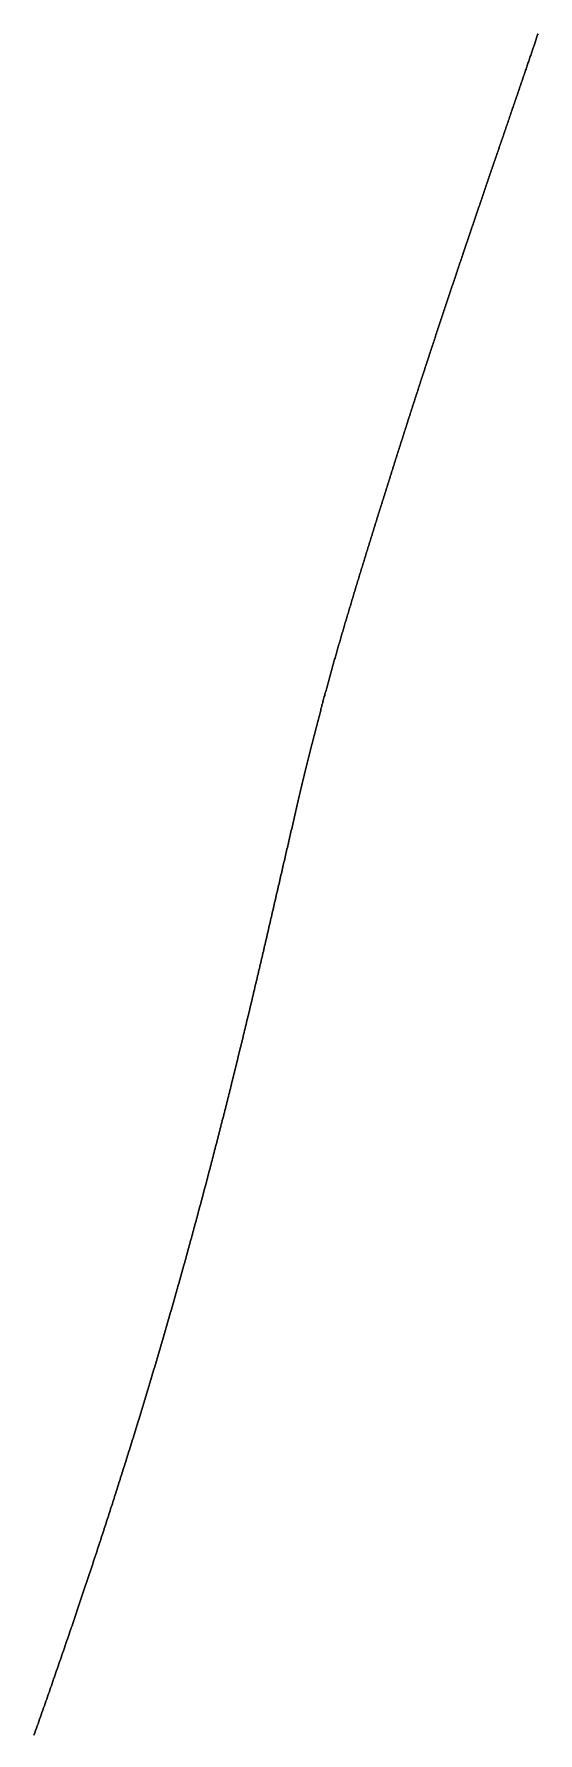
# Model space of a CAD drawing. Header units: inches. Extents: x 130170 to 284068, y 377793 to 804530.
# Drawn here: x 260241.4 to 260257, y 744138.3 to 744190.9 of the extents above; entities that cross this region are included whole.
import ezdxf

# ---------------------------------------------------------------- set-up
doc = ezdxf.new("R2010")
doc.units = ezdxf.units.IN
doc.header["$MEASUREMENT"] = 0
doc.layers.add('muni_il', color=7, linetype='Continuous')

msp = doc.modelspace()

# ---------------------------------------------------------------- linework, layer by layer
at = {"layer": 'muni_il'}
for points in [[(260241.444, 744138.247), (260241.469, 744138.317), (260241.494, 744138.387), (260241.519, 744138.457), (260241.544, 744138.528), (260241.569, 744138.598), (260241.594, 744138.668), (260241.618, 744138.737), (260241.643, 744138.807), (260241.668, 744138.877), (260241.692, 744138.946), (260241.717, 744139.016), (260241.741, 744139.085), (260241.765, 744139.155), (260241.79, 744139.224), (260241.814, 744139.293), (260241.838, 744139.362), (260241.862, 744139.431), (260241.886, 744139.5), (260241.91, 744139.568), (260241.934, 744139.637), (260241.958, 744139.705), (260241.982, 744139.773), (260242.006, 744139.842), (260242.029, 744139.91), (260242.053, 744139.978), (260242.076, 744140.045), (260242.1, 744140.113), (260242.123, 744140.181), (260242.146, 744140.248), (260242.17, 744140.315), (260242.193, 744140.382), (260242.216, 744140.449), (260242.239, 744140.516), (260242.262, 744140.583), (260242.285, 744140.649), (260242.308, 744140.716), (260242.331, 744140.782), (260242.354, 744140.848), (260242.376, 744140.914), (260242.399, 744140.98), (260242.421, 744141.046), (260242.444, 744141.111), (260242.466, 744141.177), (260242.488, 744141.242), (260242.511, 744141.307), (260242.533, 744141.372), (260242.555, 744141.436), (260242.577, 744141.501), (260242.599, 744141.565), (260242.621, 744141.63), (260242.642, 744141.694), (260242.664, 744141.758), (260242.686, 744141.821), (260242.707, 744141.885), (260242.729, 744141.948), (260242.75, 744142.012), (260242.771, 744142.075), (260242.793, 744142.138), (260242.814, 744142.2), (260242.835, 744142.263), (260242.856, 744142.326), (260242.877, 744142.388), (260242.898, 744142.45), (260242.918, 744142.512), (260242.939, 744142.573), (260242.96, 744142.635), (260242.98, 744142.697), (260243.001, 744142.758), (260243.021, 744142.819), (260243.042, 744142.88), (260243.062, 744142.941), (260243.082, 744143.001), (260243.102, 744143.061), (260243.122, 744143.122), (260243.142, 744143.182), (260243.162, 744143.242), (260243.182, 744143.302), (260243.202, 744143.361), (260243.222, 744143.421), (260243.241, 744143.48), (260243.261, 744143.539), (260243.28, 744143.598), (260243.299, 744143.657), (260243.319, 744143.715), (260243.338, 744143.774), (260243.357, 744143.832), (260243.377, 744143.89), (260243.396, 744143.948), (260243.415, 744144.006), (260243.434, 744144.064), (260243.452, 744144.121), (260243.471, 744144.179), (260243.49, 744144.236), (260243.509, 744144.293), (260243.527, 744144.35), (260243.546, 744144.407), (260243.564, 744144.463), (260243.583, 744144.52), (260243.601, 744144.576), (260243.619, 744144.633), (260243.638, 744144.689), (260243.656, 744144.745), (260243.674, 744144.8), (260243.692, 744144.856), (260243.71, 744144.912), (260243.728, 744144.967), (260243.746, 744145.022), (260243.764, 744145.078), (260243.781, 744145.133), (260243.799, 744145.188), (260243.817, 744145.242), (260243.834, 744145.297), (260243.852, 744145.352), (260243.869, 744145.406), (260243.887, 744145.46), (260243.904, 744145.515), (260243.922, 744145.569), (260243.939, 744145.623), (260243.956, 744145.677), (260243.973, 744145.73), (260243.99, 744145.784), (260244.008, 744145.838), (260244.025, 744145.891), (260244.042, 744145.945), (260244.058, 744145.998), (260244.075, 744146.051), (260244.092, 744146.105), (260244.109, 744146.158), (260244.126, 744146.211), (260244.143, 744146.264), (260244.159, 744146.316), (260244.176, 744146.369), (260244.193, 744146.422), (260244.209, 744146.474), (260244.226, 744146.527), (260244.242, 744146.579), (260244.259, 744146.632), (260244.275, 744146.684), (260244.292, 744146.737), (260244.308, 744146.789), (260244.325, 744146.841), (260244.341, 744146.893), (260244.357, 744146.945), (260244.373, 744146.997), (260244.39, 744147.049), (260244.406, 744147.101), (260244.422, 744147.153), (260244.438, 744147.205), (260244.454, 744147.257), (260244.47, 744147.308), (260244.487, 744147.36), (260244.503, 744147.412), (260244.519, 744147.464), (260244.535, 744147.515), (260244.551, 744147.567), (260244.566, 744147.619), (260244.583, 744147.67), (260244.598, 744147.722), (260244.614, 744147.773), (260244.63, 744147.825), (260244.646, 744147.877), (260244.662, 744147.928), (260244.678, 744147.98), (260244.694, 744148.031), (260244.709, 744148.083), (260244.725, 744148.134), (260244.741, 744148.186), (260244.757, 744148.238), (260244.772, 744148.289), (260244.788, 744148.341), (260244.804, 744148.392), (260244.819, 744148.444), (260244.835, 744148.496), (260244.851, 744148.547), (260244.867, 744148.599), (260244.882, 744148.65), (260244.898, 744148.702), (260244.913, 744148.754), (260244.929, 744148.806), (260244.945, 744148.858), (260244.96, 744148.909), (260244.976, 744148.961), (260244.992, 744149.013), (260245.007, 744149.065), (260245.023, 744149.117), (260245.038, 744149.169), (260245.054, 744149.221), (260245.07, 744149.273), (260245.085, 744149.325), (260245.101, 744149.378), (260245.116, 744149.43), (260245.132, 744149.482), (260245.147, 744149.534), (260245.163, 744149.587), (260245.179, 744149.639), (260245.194, 744149.692), (260245.21, 744149.745), (260245.225, 744149.797), (260245.241, 744149.85), (260245.257, 744149.903), (260245.272, 744149.955), (260245.288, 744150.008), (260245.303, 744150.061), (260245.319, 744150.114), (260245.335, 744150.167), (260245.35, 744150.221), (260245.366, 744150.274), (260245.381, 744150.327), (260245.397, 744150.38), (260245.413, 744150.434), (260245.428, 744150.488), (260245.444, 744150.541), (260245.46, 744150.595), (260245.475, 744150.649), (260245.491, 744150.703), (260245.507, 744150.756), (260245.522, 744150.81), (260245.538, 744150.864), (260245.554, 744150.919), (260245.569, 744150.973), (260245.585, 744151.027), (260245.6, 744151.082), (260245.616, 744151.136), (260245.632, 744151.191), (260245.648, 744151.246), (260245.663, 744151.3), (260245.679, 744151.355), (260245.695, 744151.41), (260245.711, 744151.465), (260245.726, 744151.52), (260245.742, 744151.576), (260245.758, 744151.631), (260245.774, 744151.686), (260245.789, 744151.742), (260245.805, 744151.797), (260245.821, 744151.853), (260245.837, 744151.909), (260245.853, 744151.965), (260245.869, 744152.021), (260245.884, 744152.077), (260245.9, 744152.133), (260245.916, 744152.189), (260245.932, 744152.245), (260245.948, 744152.302), (260245.964, 744152.358), (260245.979, 744152.415), (260245.995, 744152.472), (260246.011, 744152.529), (260246.027, 744152.585), (260246.043, 744152.642), (260246.059, 744152.699), (260246.075, 744152.757), (260246.091, 744152.814), (260246.107, 744152.871), (260246.123, 744152.929), (260246.139, 744152.986), (260246.155, 744153.044), (260246.17, 744153.102), (260246.186, 744153.159), (260246.202, 744153.217), (260246.218, 744153.275), (260246.234, 744153.333), (260246.25, 744153.391), (260246.266, 744153.45), (260246.282, 744153.508), (260246.298, 744153.567), (260246.314, 744153.625), (260246.33, 744153.684), (260246.346, 744153.742), (260246.362, 744153.801), (260246.378, 744153.86), (260246.394, 744153.919), (260246.41, 744153.978), (260246.426, 744154.037), (260246.442, 744154.096), (260246.458, 744154.156), (260246.474, 744154.215), (260246.491, 744154.274), (260246.507, 744154.334), (260246.522, 744154.393), (260246.539, 744154.453), (260246.555, 744154.513), (260246.571, 744154.573), (260246.587, 744154.633), (260246.603, 744154.692), (260246.619, 744154.752), (260246.635, 744154.813), (260246.651, 744154.873), (260246.667, 744154.933), (260246.683, 744154.993), (260246.699, 744155.054), (260246.715, 744155.114), (260246.731, 744155.175), (260246.747, 744155.235), (260246.763, 744155.296), (260246.779, 744155.357), (260246.795, 744155.417), (260246.811, 744155.478), (260246.827, 744155.539), (260246.843, 744155.6), (260246.859, 744155.661), (260246.875, 744155.722), (260246.891, 744155.783), (260246.907, 744155.844), (260246.923, 744155.906), (260246.939, 744155.967), (260246.955, 744156.028), (260246.971, 744156.089), (260246.987, 744156.151), (260247.003, 744156.212), (260247.019, 744156.274), (260247.035, 744156.335), (260247.05, 744156.397), (260247.066, 744156.459), (260247.082, 744156.52), (260247.098, 744156.582), (260247.114, 744156.644), (260247.13, 744156.705), (260247.146, 744156.767), (260247.162, 744156.829), (260247.177, 744156.891), (260247.193, 744156.953), (260247.209, 744157.014), (260247.225, 744157.076), (260247.241, 744157.138), (260247.256, 744157.2), (260247.272, 744157.262), (260247.288, 744157.324), (260247.304, 744157.386), (260247.319, 744157.448), (260247.335, 744157.51), (260247.351, 744157.572), (260247.366, 744157.635), (260247.382, 744157.697), (260247.397, 744157.759), (260247.413, 744157.821), (260247.429, 744157.883), (260247.444, 744157.945), (260247.46, 744158.007), (260247.475, 744158.069), (260247.491, 744158.131), (260247.506, 744158.193), (260247.522, 744158.255), (260247.537, 744158.318), (260247.553, 744158.38), (260247.568, 744158.442), (260247.584, 744158.504), (260247.599, 744158.566), (260247.614, 744158.628), (260247.63, 744158.69), (260247.645, 744158.752), (260247.66, 744158.814), (260247.676, 744158.876), (260247.691, 744158.938), (260247.706, 744159), (260247.721, 744159.061), (260247.737, 744159.123), (260247.752, 744159.185), (260247.767, 744159.247), (260247.782, 744159.309), (260247.797, 744159.37), (260247.812, 744159.432), (260247.827, 744159.494), (260247.842, 744159.555), (260247.857, 744159.617), (260247.872, 744159.678), (260247.887, 744159.74), (260247.902, 744159.801), (260247.917, 744159.863), (260247.932, 744159.924), (260247.946, 744159.985), (260247.961, 744160.046), (260247.976, 744160.108), (260247.991, 744160.169), (260248.005, 744160.23), (260248.02, 744160.291), (260248.035, 744160.352), (260248.049, 744160.413), (260248.064, 744160.473), (260248.079, 744160.534), (260248.093, 744160.595), (260248.108, 744160.655), (260248.122, 744160.716), (260248.136, 744160.776), (260248.151, 744160.837), (260248.165, 744160.897), (260248.18, 744160.957), (260248.194, 744161.017), (260248.208, 744161.077), (260248.223, 744161.137), (260248.237, 744161.197), (260248.251, 744161.257), (260248.265, 744161.317), (260248.279, 744161.377), (260248.293, 744161.436), (260248.307, 744161.496), (260248.321, 744161.555), (260248.335, 744161.614), (260248.349, 744161.673), (260248.363, 744161.732), (260248.377, 744161.791), (260248.391, 744161.85), (260248.405, 744161.909), (260248.419, 744161.968), (260248.432, 744162.026), (260248.446, 744162.085), (260248.46, 744162.143), (260248.473, 744162.201), (260248.487, 744162.26), (260248.501, 744162.318), (260248.514, 744162.376), (260248.528, 744162.433), (260248.541, 744162.491), (260248.555, 744162.548), (260248.568, 744162.606), (260248.581, 744162.663), (260248.595, 744162.721), (260248.608, 744162.778), (260248.621, 744162.835), (260248.634, 744162.892), (260248.648, 744162.948), (260248.661, 744163.005), (260248.674, 744163.061), (260248.687, 744163.118), (260248.7, 744163.174), (260248.713, 744163.23), (260248.726, 744163.286), (260248.739, 744163.342), (260248.752, 744163.397), (260248.765, 744163.453), (260248.778, 744163.508), (260248.79, 744163.564), (260248.803, 744163.619), (260248.816, 744163.674), (260248.828, 744163.729), (260248.841, 744163.784), (260248.854, 744163.838), (260248.866, 744163.893), (260248.879, 744163.947), (260248.891, 744164.001), (260248.904, 744164.055), (260248.916, 744164.109), (260248.929, 744164.163), (260248.941, 744164.216), (260248.953, 744164.27), (260248.965, 744164.323), (260248.978, 744164.376), (260248.99, 744164.429), (260249.002, 744164.482), (260249.014, 744164.535), (260249.026, 744164.587), (260249.038, 744164.64), (260249.05, 744164.692), (260249.062, 744164.744), (260249.074, 744164.796), (260249.086, 744164.848), (260249.098, 744164.9), (260249.11, 744164.951), (260249.122, 744165.002), (260249.134, 744165.054), (260249.145, 744165.105), (260249.157, 744165.156), (260249.169, 744165.206), (260249.18, 744165.257), (260249.192, 744165.307), (260249.203, 744165.358), (260249.215, 744165.408), (260249.227, 744165.458), (260249.238, 744165.508), (260249.25, 744165.557), (260249.261, 744165.607), (260249.272, 744165.656), (260249.284, 744165.705), (260249.295, 744165.755), (260249.306, 744165.803), (260249.318, 744165.852), (260249.329, 744165.901), (260249.34, 744165.949), (260249.351, 744165.998), (260249.362, 744166.046), (260249.373, 744166.094), (260249.385, 744166.142), (260249.396, 744166.189), (260249.407, 744166.237), (260249.418, 744166.284), (260249.429, 744166.332), (260249.44, 744166.379), (260249.451, 744166.426), (260249.461, 744166.473), (260249.472, 744166.519), (260249.483, 744166.566), (260249.494, 744166.612), (260249.505, 744166.658), (260249.516, 744166.704), (260249.526, 744166.75), (260249.537, 744166.796), (260249.548, 744166.842), (260249.558, 744166.887), (260249.569, 744166.933), (260249.58, 744166.978), (260249.59, 744167.023), (260249.601, 744167.068), (260249.611, 744167.113), (260249.622, 744167.158), (260249.632, 744167.202), (260249.643, 744167.247), (260249.653, 744167.291), (260249.664, 744167.335), (260249.674, 744167.379), (260249.685, 744167.423), (260249.695, 744167.467), (260249.706, 744167.511), (260249.716, 744167.554), (260249.726, 744167.598), (260249.737, 744167.641), (260249.747, 744167.684), (260249.757, 744167.727), (260249.768, 744167.77), (260249.778, 744167.813), (260249.788, 744167.855), (260249.798, 744167.898), (260249.809, 744167.94), (260249.819, 744167.983), (260249.829, 744168.025), (260249.839, 744168.067), (260249.849, 744168.109), (260249.86, 744168.151), (260249.87, 744168.193), (260249.88, 744168.235), (260249.89, 744168.276), (260249.9, 744168.318), (260249.91, 744168.359), (260249.92, 744168.4), (260249.931, 744168.442), (260249.941, 744168.483), (260249.951, 744168.524), (260249.961, 744168.565), (260249.971, 744168.605), (260249.981, 744168.646), (260249.991, 744168.687), (260250.001, 744168.727), (260250.011, 744168.768), (260250.021, 744168.808), (260250.032, 744168.849), (260250.042, 744168.889), (260250.052, 744168.929), (260250.062, 744168.969), (260250.072, 744169.009), (260250.082, 744169.049), (260250.092, 744169.089), (260250.102, 744169.129), (260250.112, 744169.168), (260250.122, 744169.208), (260250.132, 744169.248), (260250.142, 744169.287), (260250.152, 744169.327), (260250.163, 744169.366), (260250.173, 744169.405), (260250.183, 744169.445), (260250.193, 744169.484), (260250.203, 744169.523), (260250.213, 744169.562), (260250.223, 744169.601), (260250.234, 744169.64), (260250.244, 744169.679), (260250.254, 744169.718), (260250.264, 744169.757), (260250.274, 744169.796), (260250.284, 744169.835), (260250.295, 744169.874), (260250.305, 744169.913), (260250.315, 744169.951), (260250.325, 744169.99), (260250.335, 744170.029), (260250.346, 744170.067), (260250.356, 744170.106), (260250.366, 744170.145), (260250.377, 744170.183), (260250.387, 744170.222), (260250.397, 744170.26), (260250.407, 744170.299), (260250.418, 744170.337), (260250.428, 744170.376), (260250.439, 744170.414), (260250.449, 744170.453), (260250.459, 744170.491), (260250.47, 744170.53), (260250.48, 744170.568), (260250.491, 744170.606), (260250.501, 744170.645), (260250.512, 744170.683), (260250.522, 744170.722), (260250.533, 744170.76), (260250.543, 744170.799), (260250.554, 744170.837), (260250.565, 744170.875), (260250.575, 744170.914), (260250.586, 744170.952), (260250.597, 744170.991), (260250.607, 744171.029), (260250.618, 744171.068), (260250.629, 744171.106), (260250.639, 744171.145), (260250.65, 744171.183), (260250.661, 744171.222), (260250.672, 744171.26), (260250.683, 744171.299), (260250.694, 744171.337), (260250.704, 744171.376), (260250.715, 744171.415), (260250.726, 744171.453), (260250.737, 744171.492), (260250.748, 744171.531), (260250.759, 744171.569), (260250.77, 744171.608), (260250.781, 744171.647), (260250.793, 744171.685), (260250.804, 744171.724), (260250.815, 744171.763), (260250.826, 744171.802), (260250.837, 744171.841), (260250.848, 744171.88), (260250.86, 744171.919), (260250.871, 744171.958), (260250.882, 744171.997), (260250.894, 744172.036), (260250.905, 744172.075), (260250.916, 744172.114), (260250.928, 744172.154), (260250.939, 744172.193), (260250.951, 744172.232), (260250.962, 744172.272), (260250.974, 744172.311), (260250.985, 744172.35), (260250.997, 744172.39), (260251.008, 744172.429), (260251.02, 744172.469), (260251.031, 744172.508), (260251.043, 744172.548), (260251.055, 744172.588), (260251.067, 744172.627), (260251.078, 744172.667), (260251.09, 744172.707), (260251.102, 744172.747), (260251.114, 744172.787), (260251.126, 744172.827), (260251.137, 744172.867), (260251.149, 744172.907), (260251.161, 744172.947), (260251.173, 744172.987), (260251.185, 744173.027), (260251.197, 744173.067), (260251.209, 744173.108), (260251.221, 744173.148), (260251.233, 744173.188), (260251.246, 744173.229), (260251.258, 744173.269), (260251.27, 744173.31), (260251.282, 744173.351), (260251.294, 744173.391), (260251.306, 744173.432), (260251.319, 744173.472), (260251.331, 744173.513), (260251.343, 744173.554), (260251.356, 744173.595), (260251.368, 744173.636), (260251.38, 744173.677), (260251.393, 744173.718), (260251.405, 744173.759), (260251.418, 744173.8), (260251.43, 744173.841), (260251.443, 744173.883), (260251.455, 744173.924), (260251.468, 744173.965), (260251.481, 744174.006), (260251.493, 744174.048), (260251.506, 744174.089), (260251.519, 744174.131), (260251.531, 744174.172), (260251.544, 744174.214), (260251.557, 744174.256), (260251.569, 744174.297), (260251.582, 744174.339), (260251.595, 744174.381), (260251.608, 744174.423), (260251.621, 744174.465), (260251.633, 744174.506), (260251.646, 744174.548), (260251.659, 744174.59), (260251.672, 744174.632), (260251.685, 744174.674), (260251.698, 744174.716), (260251.711, 744174.759), (260251.724, 744174.801), (260251.737, 744174.843), (260251.75, 744174.885), (260251.763, 744174.928), (260251.776, 744174.97), (260251.789, 744175.012), (260251.802, 744175.055), (260251.816, 744175.097), (260251.829, 744175.14), (260251.842, 744175.182), (260251.855, 744175.225), (260251.868, 744175.268), (260251.882, 744175.31), (260251.895, 744175.353), (260251.908, 744175.396), (260251.921, 744175.439), (260251.935, 744175.481), (260251.948, 744175.524), (260251.961, 744175.567), (260251.975, 744175.61), (260251.988, 744175.653), (260252.001, 744175.696), (260252.015, 744175.739), (260252.028, 744175.782), (260252.041, 744175.825), (260252.055, 744175.868), (260252.068, 744175.911), (260252.082, 744175.954), (260252.095, 744175.998), (260252.109, 744176.041), (260252.122, 744176.084), (260252.136, 744176.127), (260252.149, 744176.171), (260252.163, 744176.214), (260252.176, 744176.257), (260252.19, 744176.301), (260252.204, 744176.344), (260252.217, 744176.387), (260252.231, 744176.431), (260252.244, 744176.474), (260252.258, 744176.518), (260252.272, 744176.561), (260252.286, 744176.605), (260252.299, 744176.648), (260252.313, 744176.692), (260252.327, 744176.736), (260252.34, 744176.779), (260252.354, 744176.823), (260252.368, 744176.867), (260252.382, 744176.91), (260252.395, 744176.954), (260252.409, 744176.998), (260252.423, 744177.042), (260252.437, 744177.085), (260252.451, 744177.129), (260252.464, 744177.173), (260252.478, 744177.217), (260252.492, 744177.261), (260252.506, 744177.305), (260252.52, 744177.348), (260252.534, 744177.392), (260252.548, 744177.436), (260252.561, 744177.48), (260252.575, 744177.524), (260252.589, 744177.568), (260252.603, 744177.612), (260252.617, 744177.656), (260252.631, 744177.7), (260252.645, 744177.745), (260252.659, 744177.789), (260252.673, 744177.833), (260252.687, 744177.877), (260252.701, 744177.921), (260252.715, 744177.965), (260252.729, 744178.009), (260252.743, 744178.054), (260252.758, 744178.098), (260252.772, 744178.142), (260252.786, 744178.186), (260252.8, 744178.231), (260252.814, 744178.275), (260252.828, 744178.319), (260252.842, 744178.364), (260252.856, 744178.408), (260252.871, 744178.453), (260252.885, 744178.497), (260252.899, 744178.541), (260252.913, 744178.586), (260252.928, 744178.63), (260252.942, 744178.675), (260252.956, 744178.719), (260252.97, 744178.764), (260252.985, 744178.808), (260252.999, 744178.853), (260253.013, 744178.898), (260253.027, 744178.942), (260253.042, 744178.987), (260253.056, 744179.032), (260253.071, 744179.076), (260253.085, 744179.121), (260253.099, 744179.166), (260253.114, 744179.21), (260253.128, 744179.255), (260253.142, 744179.3), (260253.157, 744179.345), (260253.171, 744179.39), (260253.186, 744179.434), (260253.2, 744179.479), (260253.215, 744179.524), (260253.229, 744179.569), (260253.244, 744179.614), (260253.258, 744179.659), (260253.273, 744179.704), (260253.288, 744179.749), (260253.302, 744179.794), (260253.317, 744179.839), (260253.331, 744179.884), (260253.346, 744179.929), (260253.361, 744179.974), (260253.375, 744180.02), (260253.39, 744180.065), (260253.405, 744180.11), (260253.419, 744180.155), (260253.434, 744180.201), (260253.449, 744180.246), (260253.464, 744180.291), (260253.478, 744180.337), (260253.493, 744180.382), (260253.508, 744180.427), (260253.523, 744180.473), (260253.538, 744180.518), (260253.552, 744180.564), (260253.567, 744180.609), (260253.582, 744180.655), (260253.597, 744180.7), (260253.612, 744180.746), (260253.627, 744180.792), (260253.642, 744180.837), (260253.657, 744180.883), (260253.672, 744180.929), (260253.687, 744180.974), (260253.702, 744181.02), (260253.717, 744181.066), (260253.732, 744181.112), (260253.747, 744181.158), (260253.762, 744181.203), (260253.777, 744181.249), (260253.792, 744181.295), (260253.807, 744181.341), (260253.822, 744181.387), (260253.838, 744181.433), (260253.853, 744181.479), (260253.868, 744181.525), (260253.883, 744181.571), (260253.898, 744181.617), (260253.914, 744181.664), (260253.929, 744181.71), (260253.944, 744181.756), (260253.959, 744181.802), (260253.975, 744181.849), (260253.99, 744181.895), (260254.005, 744181.941), (260254.021, 744181.988), (260254.036, 744182.034), (260254.052, 744182.08), (260254.067, 744182.127), (260254.082, 744182.173), (260254.098, 744182.22), (260254.113, 744182.266), (260254.129, 744182.313), (260254.144, 744182.359), (260254.16, 744182.406), (260254.175, 744182.453), (260254.191, 744182.499), (260254.206, 744182.546), (260254.222, 744182.592), (260254.237, 744182.639), (260254.253, 744182.686), (260254.269, 744182.733), (260254.284, 744182.779), (260254.3, 744182.826), (260254.315, 744182.873), (260254.331, 744182.92), (260254.347, 744182.967), (260254.363, 744183.013), (260254.378, 744183.06), (260254.394, 744183.107), (260254.41, 744183.154), (260254.425, 744183.201), (260254.441, 744183.248), (260254.457, 744183.295), (260254.473, 744183.342), (260254.488, 744183.389), (260254.504, 744183.436), (260254.52, 744183.483), (260254.536, 744183.53), (260254.552, 744183.577), (260254.567, 744183.624), (260254.583, 744183.671), (260254.599, 744183.718), (260254.615, 744183.765), (260254.631, 744183.812), (260254.647, 744183.86), (260254.663, 744183.907), (260254.678, 744183.954), (260254.694, 744184.001), (260254.71, 744184.048), (260254.726, 744184.095), (260254.742, 744184.142), (260254.758, 744184.189), (260254.774, 744184.236), (260254.79, 744184.283), (260254.806, 744184.33), (260254.822, 744184.378), (260254.838, 744184.425), (260254.854, 744184.472), (260254.869, 744184.519), (260254.885, 744184.566), (260254.901, 744184.613), (260254.917, 744184.66), (260254.933, 744184.707), (260254.949, 744184.754), (260254.965, 744184.801), (260254.981, 744184.848), (260254.997, 744184.895), (260255.013, 744184.942), (260255.029, 744184.989), (260255.045, 744185.035), (260255.061, 744185.082), (260255.077, 744185.129), (260255.092, 744185.176), (260255.108, 744185.223), (260255.124, 744185.269), (260255.14, 744185.316), (260255.156, 744185.363), (260255.172, 744185.409), (260255.188, 744185.456), (260255.203, 744185.503), (260255.219, 744185.549), (260255.235, 744185.596), (260255.251, 744185.642), (260255.267, 744185.689), (260255.283, 744185.735), (260255.298, 744185.781), (260255.314, 744185.827), (260255.33, 744185.874), (260255.346, 744185.92), (260255.361, 744185.966), (260255.377, 744186.012), (260255.393, 744186.058), (260255.409, 744186.104), (260255.424, 744186.15), (260255.44, 744186.196), (260255.456, 744186.241), (260255.471, 744186.287), (260255.487, 744186.333), (260255.502, 744186.378), (260255.518, 744186.424), (260255.533, 744186.469), (260255.549, 744186.514), (260255.564, 744186.56), (260255.58, 744186.605), (260255.595, 744186.65), (260255.611, 744186.695), (260255.626, 744186.74), (260255.641, 744186.785), (260255.657, 744186.83), (260255.672, 744186.875), (260255.687, 744186.919), (260255.702, 744186.964), (260255.718, 744187.008), (260255.733, 744187.052), (260255.748, 744187.097), (260255.763, 744187.141), (260255.778, 744187.185), (260255.793, 744187.229), (260255.808, 744187.273), (260255.823, 744187.317), (260255.838, 744187.36), (260255.853, 744187.404), (260255.868, 744187.447), (260255.883, 744187.491), (260255.898, 744187.534), (260255.912, 744187.577), (260255.927, 744187.62), (260255.942, 744187.663), (260255.957, 744187.706), (260255.971, 744187.749), (260255.986, 744187.791), (260256, 744187.834), (260256.015, 744187.876), (260256.029, 744187.918), (260256.044, 744187.96), (260256.058, 744188.002), (260256.072, 744188.044), (260256.087, 744188.086), (260256.101, 744188.127), (260256.115, 744188.169), (260256.129, 744188.21), (260256.143, 744188.252), (260256.157, 744188.293), (260256.171, 744188.334), (260256.185, 744188.375), (260256.199, 744188.415), (260256.213, 744188.456), (260256.227, 744188.496), (260256.241, 744188.537), (260256.255, 744188.577), (260256.268, 744188.617), (260256.282, 744188.657), (260256.296, 744188.697), (260256.309, 744188.736), (260256.323, 744188.776), (260256.336, 744188.815), (260256.35, 744188.855), (260256.363, 744188.894), (260256.376, 744188.933), (260256.39, 744188.971), (260256.403, 744189.01), (260256.416, 744189.049), (260256.429, 744189.087), (260256.442, 744189.126), (260256.455, 744189.164), (260256.468, 744189.202), (260256.481, 744189.24), (260256.494, 744189.278), (260256.507, 744189.315), (260256.52, 744189.353), (260256.532, 744189.39), (260256.545, 744189.427), (260256.558, 744189.464), (260256.57, 744189.501), (260256.583, 744189.538), (260256.595, 744189.575), (260256.608, 744189.611), (260256.62, 744189.648), (260256.633, 744189.684), (260256.645, 744189.72), (260256.657, 744189.756), (260256.67, 744189.792), (260256.682, 744189.828), (260256.694, 744189.864), (260256.706, 744189.899), (260256.718, 744189.935), (260256.73, 744189.97), (260256.742, 744190.005), (260256.754, 744190.04), (260256.766, 744190.075), (260256.778, 744190.11), (260256.79, 744190.145), (260256.801, 744190.18), (260256.813, 744190.214), (260256.825, 744190.248), (260256.836, 744190.283), (260256.848, 744190.317), (260256.86, 744190.351), (260256.871, 744190.385), (260256.883, 744190.419), (260256.894, 744190.453), (260256.906, 744190.486), (260256.917, 744190.52), (260256.928, 744190.554), (260256.94, 744190.587), (260256.951, 744190.62), (260256.962, 744190.654), (260256.973, 744190.687), (260256.985, 744190.72), (260256.996, 744190.753), (260257.007, 744190.786), (260257.018, 744190.819), (260257.029, 744190.851), (260257.04, 744190.884)], [(260257.04, 744190.884), (260257.029, 744190.851), (260257.018, 744190.819), (260257.007, 744190.786), (260256.996, 744190.753), (260256.985, 744190.72), (260256.973, 744190.687), (260256.962, 744190.654), (260256.951, 744190.62), (260256.94, 744190.587), (260256.928, 744190.554), (260256.917, 744190.52), (260256.906, 744190.486), (260256.894, 744190.453), (260256.883, 744190.419), (260256.871, 744190.385), (260256.86, 744190.351), (260256.848, 744190.317), (260256.836, 744190.283), (260256.825, 744190.248), (260256.813, 744190.214), (260256.801, 744190.18), (260256.79, 744190.145), (260256.778, 744190.11), (260256.766, 744190.075), (260256.754, 744190.04), (260256.742, 744190.005), (260256.73, 744189.97), (260256.718, 744189.935), (260256.706, 744189.899), (260256.694, 744189.864), (260256.682, 744189.828), (260256.67, 744189.792), (260256.657, 744189.756), (260256.645, 744189.72), (260256.633, 744189.684), (260256.62, 744189.648), (260256.608, 744189.611), (260256.595, 744189.575), (260256.583, 744189.538), (260256.57, 744189.501), (260256.558, 744189.464), (260256.545, 744189.427), (260256.532, 744189.39), (260256.52, 744189.353), (260256.507, 744189.315), (260256.494, 744189.278), (260256.481, 744189.24), (260256.468, 744189.202), (260256.455, 744189.164), (260256.442, 744189.126), (260256.429, 744189.087), (260256.416, 744189.049), (260256.403, 744189.01), (260256.39, 744188.971), (260256.376, 744188.933), (260256.363, 744188.894), (260256.35, 744188.855), (260256.336, 744188.815), (260256.323, 744188.776), (260256.309, 744188.736), (260256.296, 744188.697), (260256.282, 744188.657), (260256.268, 744188.617), (260256.255, 744188.577), (260256.241, 744188.537), (260256.227, 744188.496), (260256.213, 744188.456), (260256.199, 744188.415), (260256.185, 744188.375), (260256.171, 744188.334), (260256.157, 744188.293), (260256.143, 744188.252), (260256.129, 744188.21), (260256.115, 744188.169), (260256.101, 744188.127), (260256.087, 744188.086), (260256.072, 744188.044), (260256.058, 744188.002), (260256.044, 744187.96), (260256.029, 744187.918), (260256.015, 744187.876), (260256, 744187.834), (260255.986, 744187.791), (260255.971, 744187.749), (260255.957, 744187.706), (260255.942, 744187.663), (260255.927, 744187.62), (260255.912, 744187.577), (260255.898, 744187.534), (260255.883, 744187.491), (260255.868, 744187.447), (260255.853, 744187.404), (260255.838, 744187.36), (260255.823, 744187.317), (260255.808, 744187.273), (260255.793, 744187.229), (260255.778, 744187.185), (260255.763, 744187.141), (260255.748, 744187.097), (260255.733, 744187.052), (260255.718, 744187.008), (260255.702, 744186.964), (260255.687, 744186.919), (260255.672, 744186.875), (260255.657, 744186.83), (260255.641, 744186.785), (260255.626, 744186.74), (260255.611, 744186.695), (260255.595, 744186.65), (260255.58, 744186.605), (260255.564, 744186.56), (260255.549, 744186.514), (260255.533, 744186.469), (260255.518, 744186.424), (260255.502, 744186.378), (260255.487, 744186.333), (260255.471, 744186.287), (260255.456, 744186.241), (260255.44, 744186.196), (260255.424, 744186.15), (260255.409, 744186.104), (260255.393, 744186.058), (260255.377, 744186.012), (260255.361, 744185.966), (260255.346, 744185.92), (260255.33, 744185.874), (260255.314, 744185.827), (260255.298, 744185.781), (260255.283, 744185.735), (260255.267, 744185.689), (260255.251, 744185.642), (260255.235, 744185.596), (260255.219, 744185.549), (260255.203, 744185.503), (260255.188, 744185.456), (260255.172, 744185.409), (260255.156, 744185.363), (260255.14, 744185.316), (260255.124, 744185.269), (260255.108, 744185.223), (260255.092, 744185.176), (260255.077, 744185.129), (260255.061, 744185.082), (260255.045, 744185.035), (260255.029, 744184.989), (260255.013, 744184.942), (260254.997, 744184.895), (260254.981, 744184.848), (260254.965, 744184.801), (260254.949, 744184.754), (260254.933, 744184.707), (260254.917, 744184.66), (260254.901, 744184.613), (260254.885, 744184.566), (260254.869, 744184.519), (260254.854, 744184.472), (260254.838, 744184.425), (260254.822, 744184.378), (260254.806, 744184.33), (260254.79, 744184.283), (260254.774, 744184.236), (260254.758, 744184.189), (260254.742, 744184.142), (260254.726, 744184.095), (260254.71, 744184.048), (260254.694, 744184.001), (260254.678, 744183.954), (260254.663, 744183.907), (260254.647, 744183.86), (260254.631, 744183.812), (260254.615, 744183.765), (260254.599, 744183.718), (260254.583, 744183.671), (260254.567, 744183.624), (260254.552, 744183.577), (260254.536, 744183.53), (260254.52, 744183.483), (260254.504, 744183.436), (260254.488, 744183.389), (260254.473, 744183.342), (260254.457, 744183.295), (260254.441, 744183.248), (260254.425, 744183.201), (260254.41, 744183.154), (260254.394, 744183.107), (260254.378, 744183.06), (260254.363, 744183.013), (260254.347, 744182.967), (260254.331, 744182.92), (260254.315, 744182.873), (260254.3, 744182.826), (260254.284, 744182.779), (260254.269, 744182.733), (260254.253, 744182.686), (260254.237, 744182.639), (260254.222, 744182.592), (260254.206, 744182.546), (260254.191, 744182.499), (260254.175, 744182.453), (260254.16, 744182.406), (260254.144, 744182.359), (260254.129, 744182.313), (260254.113, 744182.266), (260254.098, 744182.22), (260254.082, 744182.173), (260254.067, 744182.127), (260254.052, 744182.08), (260254.036, 744182.034), (260254.021, 744181.988), (260254.005, 744181.941), (260253.99, 744181.895), (260253.975, 744181.849), (260253.959, 744181.802), (260253.944, 744181.756), (260253.929, 744181.71), (260253.914, 744181.664), (260253.898, 744181.617), (260253.883, 744181.571), (260253.868, 744181.525), (260253.853, 744181.479), (260253.838, 744181.433), (260253.822, 744181.387), (260253.807, 744181.341), (260253.792, 744181.295), (260253.777, 744181.249), (260253.762, 744181.203), (260253.747, 744181.158), (260253.732, 744181.112), (260253.717, 744181.066), (260253.702, 744181.02), (260253.687, 744180.974), (260253.672, 744180.929), (260253.657, 744180.883), (260253.642, 744180.837), (260253.627, 744180.792), (260253.612, 744180.746), (260253.597, 744180.7), (260253.582, 744180.655), (260253.567, 744180.609), (260253.552, 744180.564), (260253.538, 744180.518), (260253.523, 744180.473), (260253.508, 744180.427), (260253.493, 744180.382), (260253.478, 744180.337), (260253.464, 744180.291), (260253.449, 744180.246), (260253.434, 744180.201), (260253.419, 744180.155), (260253.405, 744180.11), (260253.39, 744180.065), (260253.375, 744180.02), (260253.361, 744179.974), (260253.346, 744179.929), (260253.331, 744179.884), (260253.317, 744179.839), (260253.302, 744179.794), (260253.288, 744179.749), (260253.273, 744179.704), (260253.258, 744179.659), (260253.244, 744179.614), (260253.229, 744179.569), (260253.215, 744179.524), (260253.2, 744179.479), (260253.186, 744179.434), (260253.171, 744179.39), (260253.157, 744179.345), (260253.142, 744179.3), (260253.128, 744179.255), (260253.114, 744179.21), (260253.099, 744179.166), (260253.085, 744179.121), (260253.071, 744179.076), (260253.056, 744179.032), (260253.042, 744178.987), (260253.027, 744178.942), (260253.013, 744178.898), (260252.999, 744178.853), (260252.985, 744178.808), (260252.97, 744178.764), (260252.956, 744178.719), (260252.942, 744178.675), (260252.928, 744178.63), (260252.913, 744178.586), (260252.899, 744178.541), (260252.885, 744178.497), (260252.871, 744178.453), (260252.856, 744178.408), (260252.842, 744178.364), (260252.828, 744178.319), (260252.814, 744178.275), (260252.8, 744178.231), (260252.786, 744178.186), (260252.772, 744178.142), (260252.758, 744178.098), (260252.743, 744178.054), (260252.729, 744178.009), (260252.715, 744177.965), (260252.701, 744177.921), (260252.687, 744177.877), (260252.673, 744177.833), (260252.659, 744177.789), (260252.645, 744177.745), (260252.631, 744177.7), (260252.617, 744177.656), (260252.603, 744177.612), (260252.589, 744177.568), (260252.575, 744177.524), (260252.561, 744177.48), (260252.548, 744177.436), (260252.534, 744177.392), (260252.52, 744177.348), (260252.506, 744177.305), (260252.492, 744177.261), (260252.478, 744177.217), (260252.464, 744177.173), (260252.451, 744177.129), (260252.437, 744177.085), (260252.423, 744177.042), (260252.409, 744176.998), (260252.395, 744176.954), (260252.382, 744176.91), (260252.368, 744176.867), (260252.354, 744176.823), (260252.34, 744176.779), (260252.327, 744176.736), (260252.313, 744176.692), (260252.299, 744176.648), (260252.286, 744176.605), (260252.272, 744176.561), (260252.258, 744176.518), (260252.244, 744176.474), (260252.231, 744176.431), (260252.217, 744176.387), (260252.204, 744176.344), (260252.19, 744176.301), (260252.176, 744176.257), (260252.163, 744176.214), (260252.149, 744176.171), (260252.136, 744176.127), (260252.122, 744176.084), (260252.109, 744176.041), (260252.095, 744175.998), (260252.082, 744175.954), (260252.068, 744175.911), (260252.055, 744175.868), (260252.041, 744175.825), (260252.028, 744175.782), (260252.015, 744175.739), (260252.001, 744175.696), (260251.988, 744175.653), (260251.975, 744175.61), (260251.961, 744175.567), (260251.948, 744175.524), (260251.935, 744175.481), (260251.921, 744175.439), (260251.908, 744175.396), (260251.895, 744175.353), (260251.882, 744175.31), (260251.868, 744175.268), (260251.855, 744175.225), (260251.842, 744175.182), (260251.829, 744175.14), (260251.816, 744175.097), (260251.802, 744175.055), (260251.789, 744175.012), (260251.776, 744174.97), (260251.763, 744174.928), (260251.75, 744174.885), (260251.737, 744174.843), (260251.724, 744174.801), (260251.711, 744174.759), (260251.698, 744174.716), (260251.685, 744174.674), (260251.672, 744174.632), (260251.659, 744174.59), (260251.646, 744174.548), (260251.633, 744174.506), (260251.621, 744174.465), (260251.608, 744174.423), (260251.595, 744174.381), (260251.582, 744174.339), (260251.569, 744174.297), (260251.557, 744174.256), (260251.544, 744174.214), (260251.531, 744174.172), (260251.519, 744174.131), (260251.506, 744174.089), (260251.493, 744174.048), (260251.481, 744174.006), (260251.468, 744173.965), (260251.455, 744173.924), (260251.443, 744173.883), (260251.43, 744173.841), (260251.418, 744173.8), (260251.405, 744173.759), (260251.393, 744173.718), (260251.38, 744173.677), (260251.368, 744173.636), (260251.356, 744173.595), (260251.343, 744173.554), (260251.331, 744173.513), (260251.319, 744173.472), (260251.306, 744173.432), (260251.294, 744173.391), (260251.282, 744173.351), (260251.27, 744173.31), (260251.258, 744173.269), (260251.246, 744173.229), (260251.233, 744173.188), (260251.221, 744173.148), (260251.209, 744173.108), (260251.197, 744173.067), (260251.185, 744173.027), (260251.173, 744172.987), (260251.161, 744172.947), (260251.149, 744172.907), (260251.137, 744172.867), (260251.126, 744172.827), (260251.114, 744172.787), (260251.102, 744172.747), (260251.09, 744172.707), (260251.078, 744172.667), (260251.067, 744172.627), (260251.055, 744172.588), (260251.043, 744172.548), (260251.031, 744172.508), (260251.02, 744172.469), (260251.008, 744172.429), (260250.997, 744172.39), (260250.985, 744172.35), (260250.974, 744172.311), (260250.962, 744172.272), (260250.951, 744172.232), (260250.939, 744172.193), (260250.928, 744172.154), (260250.916, 744172.114), (260250.905, 744172.075), (260250.894, 744172.036), (260250.882, 744171.997), (260250.871, 744171.958), (260250.86, 744171.919), (260250.848, 744171.88), (260250.837, 744171.841), (260250.826, 744171.802), (260250.815, 744171.763), (260250.804, 744171.724), (260250.793, 744171.685), (260250.781, 744171.647), (260250.77, 744171.608), (260250.759, 744171.569), (260250.748, 744171.531), (260250.737, 744171.492), (260250.726, 744171.453), (260250.715, 744171.415), (260250.704, 744171.376), (260250.694, 744171.337), (260250.683, 744171.299), (260250.672, 744171.26), (260250.661, 744171.222), (260250.65, 744171.183), (260250.639, 744171.145), (260250.629, 744171.106), (260250.618, 744171.068), (260250.607, 744171.029), (260250.597, 744170.991), (260250.586, 744170.952), (260250.575, 744170.914), (260250.565, 744170.875), (260250.554, 744170.837), (260250.543, 744170.799), (260250.533, 744170.76), (260250.522, 744170.722), (260250.512, 744170.683), (260250.501, 744170.645), (260250.491, 744170.606), (260250.48, 744170.568), (260250.47, 744170.53), (260250.459, 744170.491), (260250.449, 744170.453), (260250.439, 744170.414), (260250.428, 744170.376), (260250.418, 744170.337), (260250.407, 744170.299), (260250.397, 744170.26), (260250.387, 744170.222), (260250.377, 744170.183), (260250.366, 744170.145), (260250.356, 744170.106), (260250.346, 744170.067), (260250.335, 744170.029), (260250.325, 744169.99), (260250.315, 744169.951), (260250.305, 744169.913), (260250.295, 744169.874), (260250.284, 744169.835), (260250.274, 744169.796), (260250.264, 744169.757), (260250.254, 744169.718), (260250.244, 744169.679), (260250.234, 744169.64), (260250.223, 744169.601), (260250.213, 744169.562), (260250.203, 744169.523), (260250.193, 744169.484), (260250.183, 744169.445), (260250.173, 744169.405), (260250.163, 744169.366), (260250.152, 744169.327), (260250.142, 744169.287), (260250.132, 744169.248), (260250.122, 744169.208), (260250.112, 744169.168), (260250.102, 744169.129), (260250.092, 744169.089), (260250.082, 744169.049), (260250.072, 744169.009), (260250.062, 744168.969), (260250.052, 744168.929), (260250.042, 744168.889), (260250.032, 744168.849), (260250.021, 744168.808), (260250.011, 744168.768), (260250.001, 744168.727), (260249.991, 744168.687), (260249.981, 744168.646), (260249.971, 744168.605), (260249.961, 744168.565), (260249.951, 744168.524), (260249.941, 744168.483), (260249.931, 744168.442), (260249.92, 744168.4), (260249.91, 744168.359), (260249.9, 744168.318), (260249.89, 744168.276), (260249.88, 744168.235), (260249.87, 744168.193), (260249.86, 744168.151), (260249.849, 744168.109), (260249.839, 744168.067), (260249.829, 744168.025), (260249.819, 744167.983), (260249.809, 744167.94), (260249.798, 744167.898), (260249.788, 744167.855), (260249.778, 744167.813), (260249.768, 744167.77), (260249.757, 744167.727), (260249.747, 744167.684), (260249.737, 744167.641), (260249.726, 744167.598), (260249.716, 744167.554), (260249.706, 744167.511), (260249.695, 744167.467), (260249.685, 744167.423), (260249.674, 744167.379), (260249.664, 744167.335), (260249.653, 744167.291), (260249.643, 744167.247), (260249.632, 744167.202), (260249.622, 744167.158), (260249.611, 744167.113), (260249.601, 744167.068), (260249.59, 744167.023), (260249.58, 744166.978), (260249.569, 744166.933), (260249.558, 744166.887), (260249.548, 744166.842), (260249.537, 744166.796), (260249.526, 744166.75), (260249.516, 744166.704), (260249.505, 744166.658), (260249.494, 744166.612), (260249.483, 744166.566), (260249.472, 744166.519), (260249.461, 744166.473), (260249.451, 744166.426), (260249.44, 744166.379), (260249.429, 744166.332), (260249.418, 744166.284), (260249.407, 744166.237), (260249.396, 744166.189), (260249.385, 744166.142), (260249.373, 744166.094), (260249.362, 744166.046), (260249.351, 744165.998), (260249.34, 744165.949), (260249.329, 744165.901), (260249.318, 744165.852), (260249.306, 744165.803), (260249.295, 744165.755), (260249.284, 744165.705), (260249.272, 744165.656), (260249.261, 744165.607), (260249.25, 744165.557), (260249.238, 744165.508), (260249.227, 744165.458), (260249.215, 744165.408), (260249.203, 744165.358), (260249.192, 744165.307), (260249.18, 744165.257), (260249.169, 744165.206), (260249.157, 744165.156), (260249.145, 744165.105), (260249.134, 744165.054), (260249.122, 744165.002), (260249.11, 744164.951), (260249.098, 744164.9), (260249.086, 744164.848), (260249.074, 744164.796), (260249.062, 744164.744), (260249.05, 744164.692), (260249.038, 744164.64), (260249.026, 744164.587), (260249.014, 744164.535), (260249.002, 744164.482), (260248.99, 744164.429), (260248.978, 744164.376), (260248.965, 744164.323), (260248.953, 744164.27), (260248.941, 744164.216), (260248.929, 744164.163), (260248.916, 744164.109), (260248.904, 744164.055), (260248.891, 744164.001), (260248.879, 744163.947), (260248.866, 744163.893), (260248.854, 744163.838), (260248.841, 744163.784), (260248.828, 744163.729), (260248.816, 744163.674), (260248.803, 744163.619), (260248.79, 744163.564), (260248.778, 744163.508), (260248.765, 744163.453), (260248.752, 744163.397), (260248.739, 744163.342), (260248.726, 744163.286), (260248.713, 744163.23), (260248.7, 744163.174), (260248.687, 744163.118), (260248.674, 744163.061), (260248.661, 744163.005), (260248.648, 744162.948), (260248.634, 744162.892), (260248.621, 744162.835), (260248.608, 744162.778), (260248.595, 744162.721), (260248.581, 744162.663), (260248.568, 744162.606), (260248.555, 744162.548), (260248.541, 744162.491), (260248.528, 744162.433), (260248.514, 744162.376), (260248.501, 744162.318), (260248.487, 744162.26), (260248.473, 744162.201), (260248.46, 744162.143), (260248.446, 744162.085), (260248.432, 744162.026), (260248.419, 744161.968), (260248.405, 744161.909), (260248.391, 744161.85), (260248.377, 744161.791), (260248.363, 744161.732), (260248.349, 744161.673), (260248.335, 744161.614), (260248.321, 744161.555), (260248.307, 744161.496), (260248.293, 744161.436), (260248.279, 744161.377), (260248.265, 744161.317), (260248.251, 744161.257), (260248.237, 744161.197), (260248.223, 744161.137), (260248.208, 744161.077), (260248.194, 744161.017), (260248.18, 744160.957), (260248.165, 744160.897), (260248.151, 744160.837), (260248.136, 744160.776), (260248.122, 744160.716), (260248.108, 744160.655), (260248.093, 744160.595), (260248.079, 744160.534), (260248.064, 744160.473), (260248.049, 744160.413), (260248.035, 744160.352), (260248.02, 744160.291), (260248.005, 744160.23), (260247.991, 744160.169), (260247.976, 744160.108), (260247.961, 744160.046), (260247.946, 744159.985), (260247.932, 744159.924), (260247.917, 744159.863), (260247.902, 744159.801), (260247.887, 744159.74), (260247.872, 744159.678), (260247.857, 744159.617), (260247.842, 744159.555), (260247.827, 744159.494), (260247.812, 744159.432), (260247.797, 744159.37), (260247.782, 744159.309), (260247.767, 744159.247), (260247.752, 744159.185), (260247.737, 744159.123), (260247.721, 744159.061), (260247.706, 744159), (260247.691, 744158.938), (260247.676, 744158.876), (260247.66, 744158.814), (260247.645, 744158.752), (260247.63, 744158.69), (260247.614, 744158.628), (260247.599, 744158.566), (260247.584, 744158.504), (260247.568, 744158.442), (260247.553, 744158.38), (260247.537, 744158.318), (260247.522, 744158.255), (260247.506, 744158.193), (260247.491, 744158.131), (260247.475, 744158.069), (260247.46, 744158.007), (260247.444, 744157.945), (260247.429, 744157.883), (260247.413, 744157.821), (260247.397, 744157.759), (260247.382, 744157.697), (260247.366, 744157.635), (260247.351, 744157.572), (260247.335, 744157.51), (260247.319, 744157.448), (260247.304, 744157.386), (260247.288, 744157.324), (260247.272, 744157.262), (260247.256, 744157.2), (260247.241, 744157.138), (260247.225, 744157.076), (260247.209, 744157.014), (260247.193, 744156.953), (260247.177, 744156.891), (260247.162, 744156.829), (260247.146, 744156.767), (260247.13, 744156.705), (260247.114, 744156.644), (260247.098, 744156.582), (260247.082, 744156.52), (260247.066, 744156.459), (260247.05, 744156.397), (260247.035, 744156.335), (260247.019, 744156.274), (260247.003, 744156.212), (260246.987, 744156.151), (260246.971, 744156.089), (260246.955, 744156.028), (260246.939, 744155.967), (260246.923, 744155.906), (260246.907, 744155.844), (260246.891, 744155.783), (260246.875, 744155.722), (260246.859, 744155.661), (260246.843, 744155.6), (260246.827, 744155.539), (260246.811, 744155.478), (260246.795, 744155.417), (260246.779, 744155.357), (260246.763, 744155.296), (260246.747, 744155.235), (260246.731, 744155.175), (260246.715, 744155.114), (260246.699, 744155.054), (260246.683, 744154.993), (260246.667, 744154.933), (260246.651, 744154.873), (260246.635, 744154.813), (260246.619, 744154.752), (260246.603, 744154.692), (260246.587, 744154.633), (260246.571, 744154.573), (260246.555, 744154.513), (260246.539, 744154.453), (260246.522, 744154.393), (260246.507, 744154.334), (260246.491, 744154.274), (260246.474, 744154.215), (260246.458, 744154.156), (260246.442, 744154.096), (260246.426, 744154.037), (260246.41, 744153.978), (260246.394, 744153.919), (260246.378, 744153.86), (260246.362, 744153.801), (260246.346, 744153.742), (260246.33, 744153.684), (260246.314, 744153.625), (260246.298, 744153.567), (260246.282, 744153.508), (260246.266, 744153.45), (260246.25, 744153.391), (260246.234, 744153.333), (260246.218, 744153.275), (260246.202, 744153.217), (260246.186, 744153.159), (260246.17, 744153.102), (260246.155, 744153.044), (260246.139, 744152.986), (260246.123, 744152.929), (260246.107, 744152.871), (260246.091, 744152.814), (260246.075, 744152.757), (260246.059, 744152.699), (260246.043, 744152.642), (260246.027, 744152.585), (260246.011, 744152.529), (260245.995, 744152.472), (260245.979, 744152.415), (260245.964, 744152.358), (260245.948, 744152.302), (260245.932, 744152.245), (260245.916, 744152.189), (260245.9, 744152.133), (260245.884, 744152.077), (260245.869, 744152.021), (260245.853, 744151.965), (260245.837, 744151.909), (260245.821, 744151.853), (260245.805, 744151.797), (260245.789, 744151.742), (260245.774, 744151.686), (260245.758, 744151.631), (260245.742, 744151.576), (260245.726, 744151.52), (260245.711, 744151.465), (260245.695, 744151.41), (260245.679, 744151.355), (260245.663, 744151.3), (260245.648, 744151.246), (260245.632, 744151.191), (260245.616, 744151.136), (260245.6, 744151.082), (260245.585, 744151.027), (260245.569, 744150.973), (260245.554, 744150.919), (260245.538, 744150.864), (260245.522, 744150.81), (260245.507, 744150.756), (260245.491, 744150.703), (260245.475, 744150.649), (260245.46, 744150.595), (260245.444, 744150.541), (260245.428, 744150.488), (260245.413, 744150.434), (260245.397, 744150.38), (260245.381, 744150.327), (260245.366, 744150.274), (260245.35, 744150.221), (260245.335, 744150.167), (260245.319, 744150.114), (260245.303, 744150.061), (260245.288, 744150.008), (260245.272, 744149.955), (260245.257, 744149.903), (260245.241, 744149.85), (260245.225, 744149.797), (260245.21, 744149.745), (260245.194, 744149.692), (260245.179, 744149.639), (260245.163, 744149.587), (260245.147, 744149.534), (260245.132, 744149.482), (260245.116, 744149.43), (260245.101, 744149.378), (260245.085, 744149.325), (260245.07, 744149.273), (260245.054, 744149.221), (260245.038, 744149.169), (260245.023, 744149.117), (260245.007, 744149.065), (260244.992, 744149.013), (260244.976, 744148.961), (260244.96, 744148.909), (260244.945, 744148.858), (260244.929, 744148.806), (260244.913, 744148.754), (260244.898, 744148.702), (260244.882, 744148.65), (260244.867, 744148.599), (260244.851, 744148.547), (260244.835, 744148.496), (260244.819, 744148.444), (260244.804, 744148.392), (260244.788, 744148.341), (260244.772, 744148.289), (260244.757, 744148.238), (260244.741, 744148.186), (260244.725, 744148.134), (260244.709, 744148.083), (260244.694, 744148.031), (260244.678, 744147.98), (260244.662, 744147.928), (260244.646, 744147.877), (260244.63, 744147.825), (260244.614, 744147.773), (260244.598, 744147.722), (260244.583, 744147.67), (260244.566, 744147.619), (260244.551, 744147.567), (260244.535, 744147.515), (260244.519, 744147.464), (260244.503, 744147.412), (260244.487, 744147.36), (260244.47, 744147.308), (260244.454, 744147.257), (260244.438, 744147.205), (260244.422, 744147.153), (260244.406, 744147.101), (260244.39, 744147.049), (260244.373, 744146.997), (260244.357, 744146.945), (260244.341, 744146.893), (260244.325, 744146.841), (260244.308, 744146.789), (260244.292, 744146.737), (260244.275, 744146.684), (260244.259, 744146.632), (260244.242, 744146.579), (260244.226, 744146.527), (260244.209, 744146.474), (260244.193, 744146.422), (260244.176, 744146.369), (260244.159, 744146.316), (260244.143, 744146.264), (260244.126, 744146.211), (260244.109, 744146.158), (260244.092, 744146.105), (260244.075, 744146.051), (260244.058, 744145.998), (260244.042, 744145.945), (260244.025, 744145.891), (260244.008, 744145.838), (260243.99, 744145.784), (260243.973, 744145.73), (260243.956, 744145.677), (260243.939, 744145.623), (260243.922, 744145.569), (260243.904, 744145.515), (260243.887, 744145.46), (260243.869, 744145.406), (260243.852, 744145.352), (260243.834, 744145.297), (260243.817, 744145.242), (260243.799, 744145.188), (260243.781, 744145.133), (260243.764, 744145.078), (260243.746, 744145.022), (260243.728, 744144.967), (260243.71, 744144.912), (260243.692, 744144.856), (260243.674, 744144.8), (260243.656, 744144.745), (260243.638, 744144.689), (260243.619, 744144.633), (260243.601, 744144.576), (260243.583, 744144.52), (260243.564, 744144.463), (260243.546, 744144.407), (260243.527, 744144.35), (260243.509, 744144.293), (260243.49, 744144.236), (260243.471, 744144.179), (260243.452, 744144.121), (260243.434, 744144.064), (260243.415, 744144.006), (260243.396, 744143.948), (260243.377, 744143.89), (260243.357, 744143.832), (260243.338, 744143.774), (260243.319, 744143.715), (260243.299, 744143.657), (260243.28, 744143.598), (260243.261, 744143.539), (260243.241, 744143.48), (260243.222, 744143.421), (260243.202, 744143.361), (260243.182, 744143.302), (260243.162, 744143.242), (260243.142, 744143.182), (260243.122, 744143.122), (260243.102, 744143.061), (260243.082, 744143.001), (260243.062, 744142.941), (260243.042, 744142.88), (260243.021, 744142.819), (260243.001, 744142.758), (260242.98, 744142.697), (260242.96, 744142.635), (260242.939, 744142.573), (260242.918, 744142.512), (260242.898, 744142.45), (260242.877, 744142.388), (260242.856, 744142.326), (260242.835, 744142.263), (260242.814, 744142.2), (260242.793, 744142.138), (260242.771, 744142.075), (260242.75, 744142.012), (260242.729, 744141.948), (260242.707, 744141.885), (260242.686, 744141.821), (260242.664, 744141.758), (260242.642, 744141.694), (260242.621, 744141.63), (260242.599, 744141.565), (260242.577, 744141.501), (260242.555, 744141.436), (260242.533, 744141.372), (260242.511, 744141.307), (260242.488, 744141.242), (260242.466, 744141.177), (260242.444, 744141.111), (260242.421, 744141.046), (260242.399, 744140.98), (260242.376, 744140.914), (260242.354, 744140.848), (260242.331, 744140.782), (260242.308, 744140.716), (260242.285, 744140.649), (260242.262, 744140.583), (260242.239, 744140.516), (260242.216, 744140.449), (260242.193, 744140.382), (260242.17, 744140.315), (260242.146, 744140.248), (260242.123, 744140.181), (260242.1, 744140.113), (260242.076, 744140.045), (260242.053, 744139.978), (260242.029, 744139.91), (260242.006, 744139.842), (260241.982, 744139.773), (260241.958, 744139.705), (260241.934, 744139.637), (260241.91, 744139.568), (260241.886, 744139.5), (260241.862, 744139.431), (260241.838, 744139.362), (260241.814, 744139.293), (260241.79, 744139.224), (260241.765, 744139.155), (260241.741, 744139.085), (260241.717, 744139.016), (260241.692, 744138.946), (260241.668, 744138.877), (260241.643, 744138.807), (260241.618, 744138.737), (260241.594, 744138.668), (260241.569, 744138.598), (260241.544, 744138.528), (260241.519, 744138.457), (260241.494, 744138.387), (260241.469, 744138.317), (260241.444, 744138.247)]]:
    msp.add_lwpolyline(points, dxfattribs=at)

doc.saveas('drawing.dxf')
